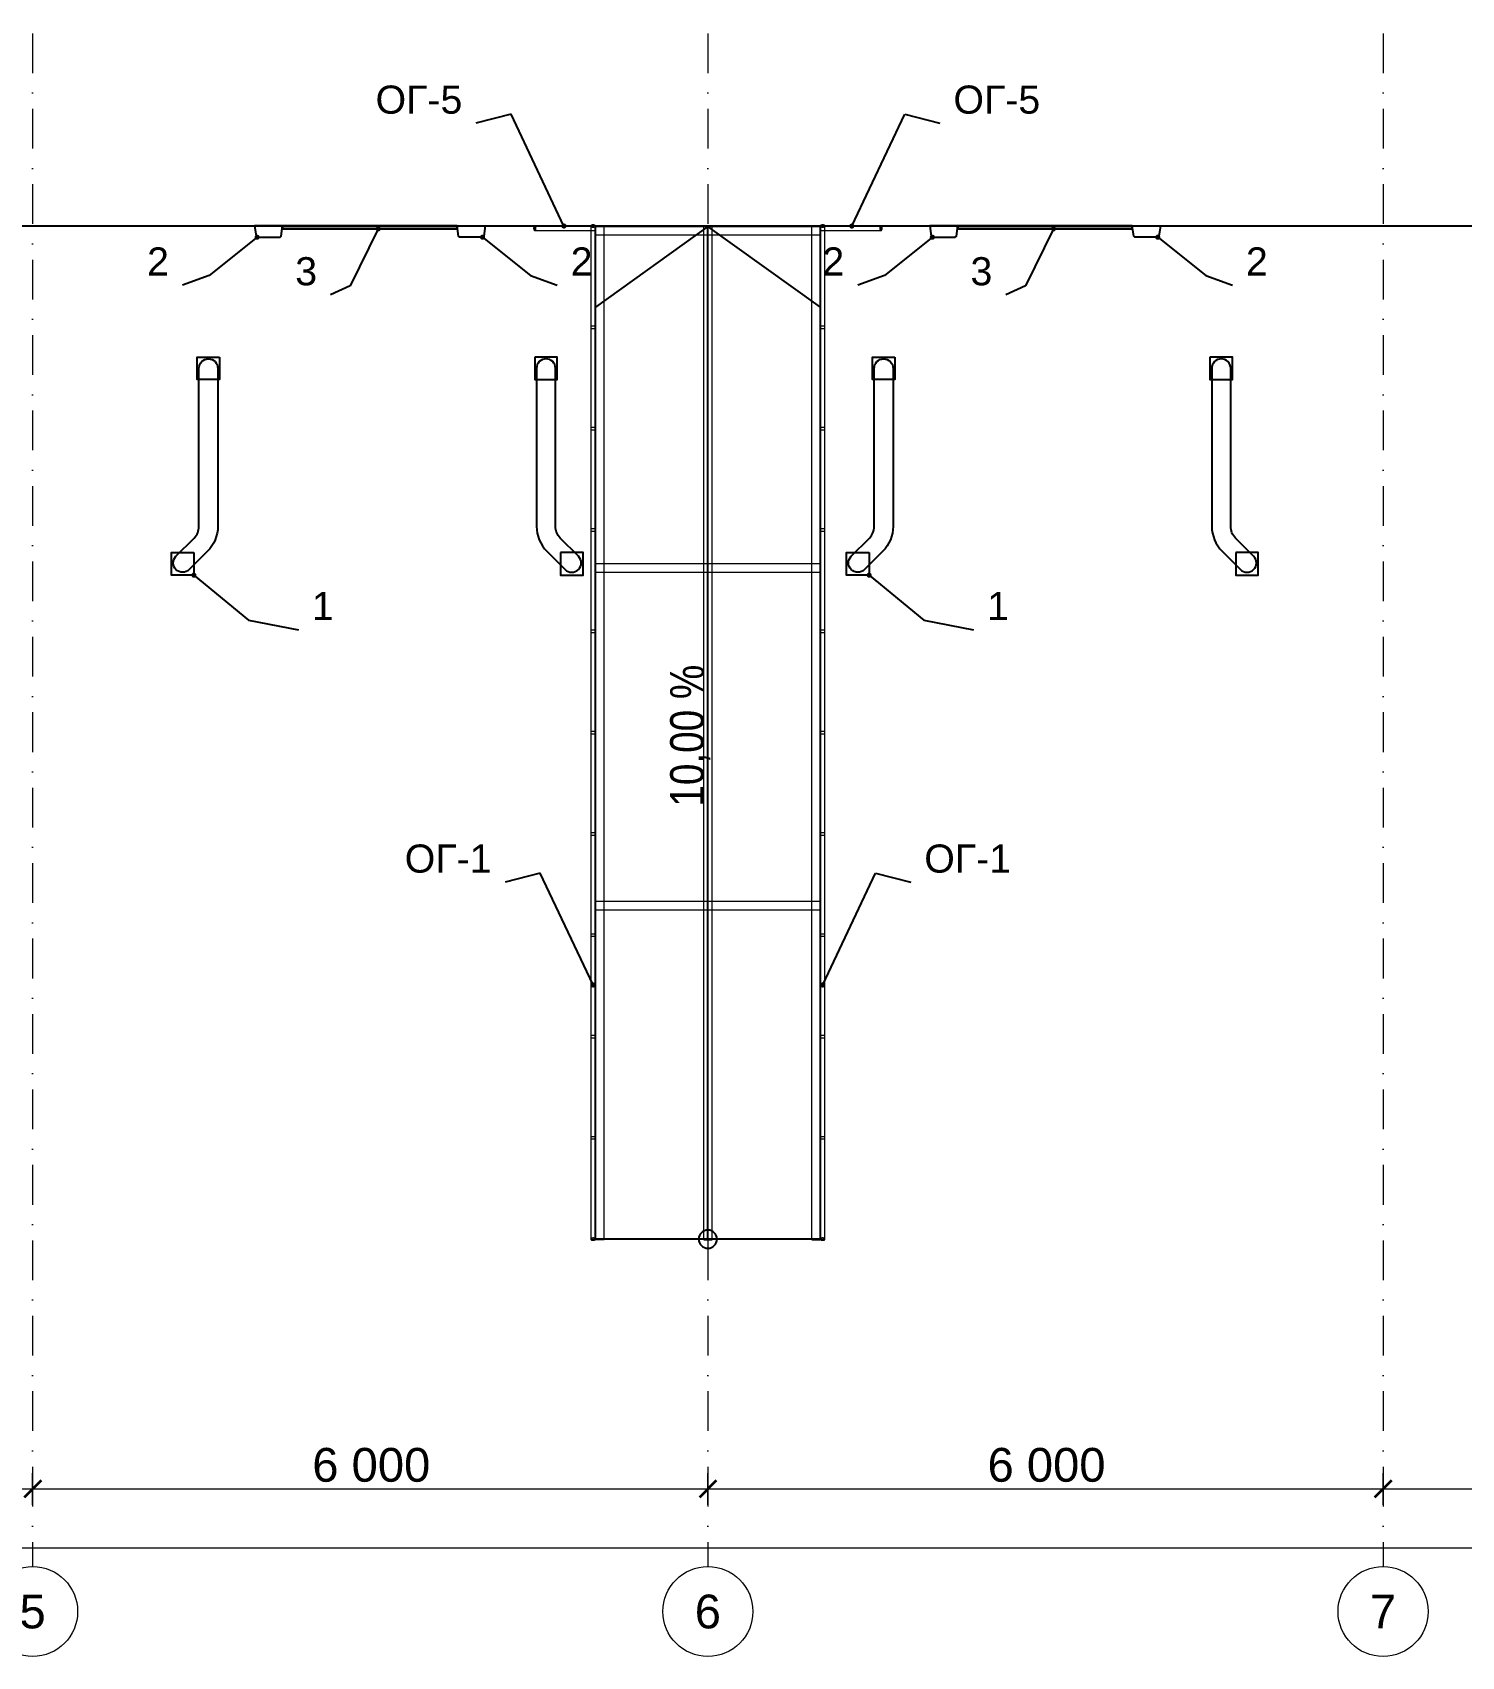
# Model space of a CAD drawing. Header units: millimetres. Extents: x -10605 to 104127, y -15987 to 52426.
# Drawn here: x 21999 to 34697, y -15987 to -1556 of the extents above; entities that cross this region are included whole.
import ezdxf
from ezdxf.enums import TextEntityAlignment as Align

# ---------------------------------------------------------------- set-up
doc = ezdxf.new("R2010")
doc.units = ezdxf.units.MM
doc.header["$MEASUREMENT"] = 0
doc.linetypes.add('Dot & Dashed', pattern=[670.277762, 352.777767, -176.388884, 0, -141.111112])
for name, color, linetype in [('Лестницы', 7, 'Continuous'), ('Оси', 7, 'Continuous'), ('Стены', 7, 'Continuous')]:
    doc.layers.add(name, color=color, linetype=linetype)
for name, color, linetype, lineweight in [('Лестницы_Ном._пера__100', 7, 'Continuous', 9), ('Лестницы_Ном._пера__98', 7, 'Continuous', 25), ('Металлический каркас здания_Ном._пера__100', 7, 'Continuous', 9), ('Металлический каркас здания_Ном._пера__98', 7, 'Continuous', 25), ('Оси_Ном._пера__200', 7, 'Continuous', 0), ('Оси_Ном._пера__97', 7, 'Continuous', 35), ('Оси_Ном._пера__98', 7, 'Continuous', 25), ('Оси_Ном._пера__99', 7, 'Continuous', 15), ('Отделочный_маркеры отделки_Ном._пера__200', 7, 'Continuous', 0), ('Стены _Ном._пера__91', 255, 'Continuous', 0), ('Стены _Ном._пера__98', 7, 'Continuous', 25)]:
    doc.layers.add(name, color=color, linetype=linetype, lineweight=lineweight)
doc.layers.add('Стены _Ном._пера__2', color=7, linetype='Continuous', lineweight=0, true_color=0xc2747474)
doc.styles.add('РЎР“Р•РќР•Р\xa0РР\xa0_РЎРўРР›Р¬_1', font='arial.ttf')
doc.styles.add('РЎР“Р•РќР•Р\xa0РР\xa0_РЎРўРР›Р¬_2', font='ARIALN.TTF')
doc.dimstyles.new('СГЕНЕРИР_СТИЛЬ__1', dxfattribs={"dimtxt": 0.18, "dimasz": 91.2, "dimexe": 0.18, "dimexo": 0.0625, "dimgap": 0.09, "dimtad": 0, "dimtih": 1, "dimtoh": 1, "dimdec": 4, "dimzin": 0, "dimdsep": 46, "dimcen": 0.09, "dimadec": 0, "dimazin": 0, "dimtfac": 1, "dimtdec": 4, "dimtmove": 0, "dimatfit": 3, "dimldrblk": 'ARROWHEAD_11', "dimfxl": 1, "dimtolj": 1, "dimtzin": 0, "dimarcsym": 0})
doc.dimstyles.new('СГЕНЕРИР_СТИЛЬ__2', dxfattribs={"dimtxt": 300, "dimasz": 142.5, "dimexe": 0.18, "dimexo": 0.0625, "dimgap": 0.09, "dimtad": 1, "dimtih": 1, "dimtoh": 1, "dimdec": 4, "dimzin": 0, "dimdsep": 46, "dimtxsty": 'РЎР“Р•РќР•Р\xa0РР\xa0_РЎРўРР›Р¬_1', "dimblk": 'ARROWHEAD_6', "dimblk1": 'ARROWHEAD_6', "dimblk2": 'ARROWHEAD_6', "dimcen": 0.09, "dimse1": 1, "dimse2": 1, "dimadec": 0, "dimazin": 0, "dimtfac": 1, "dimtdec": 4, "dimtmove": 0, "dimatfit": 3, "dimfxl": 1, "dimtolj": 1, "dimtzin": 0, "dimarcsym": 0})

# ---------------------------------------------------------------- blocks, each defined once
blk = doc.blocks.new('Перекрытие_8', base_point=(23971, -3275))
at = {"layer": 'Стены _Ном._пера__98', "color": 7, "linetype": 'Continuous', "lineweight": 25, "flags": 128}
blk.add_lwpolyline([(23971, -3275), (23985, -3366), (23995, -3375), (24198, -3375), (24208, -3366), (24221, -3275)], close=True, dxfattribs=at)
blk = doc.blocks.new('Перекрытие_9', base_point=(26021, -3275))
at = {"layer": 'Стены _Ном._пера__98', "color": 7, "linetype": 'Continuous', "lineweight": 25, "flags": 128}
blk.add_lwpolyline([(26021, -3275), (26008, -3366), (25998, -3375), (25795, -3375), (25785, -3366), (25771, -3275)], close=True, dxfattribs=at)
blk = doc.blocks.new('Перекрытие_10', base_point=(29971, -3275))
at = {"layer": 'Стены _Ном._пера__98', "color": 7, "linetype": 'Continuous', "lineweight": 25, "flags": 128}
blk.add_lwpolyline([(29971, -3275), (29985, -3366), (29995, -3375), (30198, -3375), (30208, -3366), (30221, -3275)], close=True, dxfattribs=at)
blk = doc.blocks.new('Перекрытие_11', base_point=(32021, -3275))
at = {"layer": 'Стены _Ном._пера__98', "color": 7, "linetype": 'Continuous', "lineweight": 25, "flags": 128}
blk.add_lwpolyline([(32021, -3275), (32008, -3366), (31998, -3375), (31795, -3375), (31785, -3366), (31771, -3275)], close=True, dxfattribs=at)
blk = doc.blocks.new('Морф_34')
at = {"layer": 'Стены _Ном._пера__91', "color": 255, "linetype": 'Continuous', "lineweight": 0, "flags": 128}
for points in [[(24221, -3301), (24221, -3299)], [(24421, -3299), (24221, -3299)], [(24421, -3301), (24221, -3301)], [(24421, -3301), (24421, -3299)]]:
    blk.add_lwpolyline(points, dxfattribs=at)
blk = doc.blocks.new('Морф_35')
at = {"layer": 'Стены _Ном._пера__91', "color": 255, "linetype": 'Continuous', "lineweight": 0, "flags": 128}
for points in [[(24221, -3301), (24221, -3299)], [(24221, -3299), (24421, -3299)], [(24421, -3301), (24221, -3301)], [(24421, -3299), (24421, -3301)], [(24621, -3299), (24421, -3299)], [(24421, -3301), (24621, -3301)], [(24621, -3301), (24621, -3299)]]:
    blk.add_lwpolyline(points, dxfattribs=at)
blk = doc.blocks.new('Морф_36')
at = {"layer": 'Стены _Ном._пера__91', "color": 255, "linetype": 'Continuous', "lineweight": 0, "flags": 128}
for points in [[(24321, -3301), (24321, -3299)], [(24321, -3299), (24621, -3299)], [(24621, -3301), (24321, -3301)], [(24621, -3299), (24621, -3301)], [(24821, -3299), (24621, -3299)], [(24621, -3301), (24821, -3301)], [(24821, -3301), (24821, -3299)]]:
    blk.add_lwpolyline(points, dxfattribs=at)
blk = doc.blocks.new('Морф_37')
at = {"layer": 'Стены _Ном._пера__91', "color": 255, "linetype": 'Continuous', "lineweight": 0, "flags": 128}
for points in [[(24321, -3301), (24321, -3299)], [(24321, -3299), (24621, -3299)], [(24621, -3301), (24321, -3301)], [(24621, -3299), (24621, -3301)], [(24821, -3299), (24621, -3299)], [(24621, -3301), (24821, -3301)], [(24821, -3301), (24821, -3299)]]:
    blk.add_lwpolyline(points, dxfattribs=at)
blk = doc.blocks.new('Морф_38')
at = {"layer": 'Стены _Ном._пера__91', "color": 255, "linetype": 'Continuous', "lineweight": 0, "flags": 128}
for points in [[(24521, -3301), (24521, -3299)], [(24521, -3299), (24821, -3299)], [(24821, -3301), (24521, -3301)], [(24821, -3299), (24821, -3301)], [(25021, -3299), (24821, -3299)], [(24821, -3301), (25021, -3301)], [(25021, -3301), (25021, -3299)]]:
    blk.add_lwpolyline(points, dxfattribs=at)
blk = doc.blocks.new('Морф_39')
at = {"layer": 'Стены _Ном._пера__91', "color": 255, "linetype": 'Continuous', "lineweight": 0, "flags": 128}
for points in [[(24721, -3301), (24721, -3299)], [(24721, -3299), (25021, -3299)], [(25021, -3301), (24721, -3301)], [(25021, -3299), (25021, -3301)], [(25221, -3299), (25021, -3299)], [(25021, -3301), (25221, -3301)], [(25221, -3301), (25221, -3299)]]:
    blk.add_lwpolyline(points, dxfattribs=at)
blk = doc.blocks.new('Морф_40')
at = {"layer": 'Стены _Ном._пера__91', "color": 255, "linetype": 'Continuous', "lineweight": 0, "flags": 128}
for points in [[(24921, -3301), (24921, -3299)], [(24921, -3299), (25221, -3299)], [(25221, -3301), (24921, -3301)], [(25221, -3299), (25221, -3301)], [(25421, -3299), (25221, -3299)], [(25221, -3301), (25421, -3301)], [(25421, -3301), (25421, -3299)]]:
    blk.add_lwpolyline(points, dxfattribs=at)
blk = doc.blocks.new('Морф_41')
at = {"layer": 'Стены _Ном._пера__91', "color": 255, "linetype": 'Continuous', "lineweight": 0, "flags": 128}
for points in [[(25121, -3301), (25121, -3299)], [(25121, -3299), (25421, -3299)], [(25421, -3301), (25121, -3301)], [(25421, -3299), (25421, -3301)], [(25621, -3299), (25421, -3299)], [(25421, -3301), (25621, -3301)], [(25621, -3301), (25621, -3299)]]:
    blk.add_lwpolyline(points, dxfattribs=at)
blk = doc.blocks.new('Морф_42')
at = {"layer": 'Стены _Ном._пера__91', "color": 255, "linetype": 'Continuous', "lineweight": 0, "flags": 128}
for points in [[(25321, -3301), (25321, -3299)], [(25321, -3299), (25621, -3299)], [(25621, -3301), (25321, -3301)], [(25621, -3299), (25621, -3301)], [(25771, -3299), (25621, -3299)], [(25621, -3301), (25771, -3301)], [(25771, -3299), (25771, -3301)]]:
    blk.add_lwpolyline(points, dxfattribs=at)
blk = doc.blocks.new('Морф_43')
at = {"layer": 'Стены _Ном._пера__91', "color": 255, "linetype": 'Continuous', "lineweight": 0, "flags": 128}
for points in [[(25521, -3301), (25521, -3299)], [(25521, -3299), (25771, -3299)], [(25771, -3301), (25521, -3301)], [(25771, -3299), (25771, -3301)]]:
    blk.add_lwpolyline(points, dxfattribs=at)
blk = doc.blocks.new('Морф_44')
at = {"layer": 'Стены _Ном._пера__91', "color": 255, "linetype": 'Continuous', "lineweight": 0, "flags": 128}
for points in [[(25721, -3301), (25721, -3299)], [(25721, -3299), (25771, -3299)], [(25771, -3301), (25721, -3301)], [(25771, -3299), (25771, -3301)]]:
    blk.add_lwpolyline(points, dxfattribs=at)
blk = doc.blocks.new('Морф_45')
at = {"layer": 'Стены _Ном._пера__91', "color": 255, "linetype": 'Continuous', "lineweight": 0, "flags": 128}
for points in [[(30221, -3301), (30221, -3299)], [(30421, -3299), (30221, -3299)], [(30421, -3301), (30221, -3301)], [(30421, -3301), (30421, -3299)]]:
    blk.add_lwpolyline(points, dxfattribs=at)
blk = doc.blocks.new('Морф_46')
at = {"layer": 'Стены _Ном._пера__91', "color": 255, "linetype": 'Continuous', "lineweight": 0, "flags": 128}
for points in [[(30221, -3301), (30221, -3299)], [(30221, -3299), (30421, -3299)], [(30421, -3301), (30221, -3301)], [(30421, -3299), (30421, -3301)], [(30621, -3299), (30421, -3299)], [(30421, -3301), (30621, -3301)], [(30621, -3301), (30621, -3299)]]:
    blk.add_lwpolyline(points, dxfattribs=at)
blk = doc.blocks.new('Морф_47')
at = {"layer": 'Стены _Ном._пера__91', "color": 255, "linetype": 'Continuous', "lineweight": 0, "flags": 128}
for points in [[(30321, -3301), (30321, -3299)], [(30321, -3299), (30621, -3299)], [(30621, -3301), (30321, -3301)], [(30621, -3299), (30621, -3301)], [(30821, -3299), (30621, -3299)], [(30621, -3301), (30821, -3301)], [(30821, -3301), (30821, -3299)]]:
    blk.add_lwpolyline(points, dxfattribs=at)
blk = doc.blocks.new('Морф_48')
at = {"layer": 'Стены _Ном._пера__91', "color": 255, "linetype": 'Continuous', "lineweight": 0, "flags": 128}
for points in [[(30321, -3301), (30321, -3299)], [(30321, -3299), (30621, -3299)], [(30621, -3301), (30321, -3301)], [(30621, -3299), (30621, -3301)], [(30821, -3299), (30621, -3299)], [(30621, -3301), (30821, -3301)], [(30821, -3301), (30821, -3299)]]:
    blk.add_lwpolyline(points, dxfattribs=at)
blk = doc.blocks.new('Морф_49')
at = {"layer": 'Стены _Ном._пера__91', "color": 255, "linetype": 'Continuous', "lineweight": 0, "flags": 128}
for points in [[(30521, -3301), (30521, -3299)], [(30521, -3299), (30821, -3299)], [(30821, -3301), (30521, -3301)], [(30821, -3299), (30821, -3301)], [(31021, -3299), (30821, -3299)], [(30821, -3301), (31021, -3301)], [(31021, -3301), (31021, -3299)]]:
    blk.add_lwpolyline(points, dxfattribs=at)
blk = doc.blocks.new('Морф_50')
at = {"layer": 'Стены _Ном._пера__91', "color": 255, "linetype": 'Continuous', "lineweight": 0, "flags": 128}
for points in [[(30721, -3301), (30721, -3299)], [(30721, -3299), (31021, -3299)], [(31021, -3301), (30721, -3301)], [(31021, -3299), (31021, -3301)], [(31221, -3299), (31021, -3299)], [(31021, -3301), (31221, -3301)], [(31221, -3301), (31221, -3299)]]:
    blk.add_lwpolyline(points, dxfattribs=at)
blk = doc.blocks.new('Морф_51')
at = {"layer": 'Стены _Ном._пера__91', "color": 255, "linetype": 'Continuous', "lineweight": 0, "flags": 128}
for points in [[(30921, -3301), (30921, -3299)], [(30921, -3299), (31221, -3299)], [(31221, -3301), (30921, -3301)], [(31221, -3299), (31221, -3301)], [(31421, -3299), (31221, -3299)], [(31221, -3301), (31421, -3301)], [(31421, -3301), (31421, -3299)]]:
    blk.add_lwpolyline(points, dxfattribs=at)
blk = doc.blocks.new('Морф_52')
at = {"layer": 'Стены _Ном._пера__91', "color": 255, "linetype": 'Continuous', "lineweight": 0, "flags": 128}
for points in [[(31121, -3301), (31121, -3299)], [(31121, -3299), (31421, -3299)], [(31421, -3301), (31121, -3301)], [(31421, -3299), (31421, -3301)], [(31621, -3299), (31421, -3299)], [(31421, -3301), (31621, -3301)], [(31621, -3301), (31621, -3299)]]:
    blk.add_lwpolyline(points, dxfattribs=at)
blk = doc.blocks.new('Морф_53')
at = {"layer": 'Стены _Ном._пера__91', "color": 255, "linetype": 'Continuous', "lineweight": 0, "flags": 128}
for points in [[(31321, -3301), (31321, -3299)], [(31321, -3299), (31621, -3299)], [(31621, -3301), (31321, -3301)], [(31621, -3299), (31621, -3301)], [(31771, -3299), (31621, -3299)], [(31621, -3301), (31771, -3301)], [(31771, -3299), (31771, -3301)]]:
    blk.add_lwpolyline(points, dxfattribs=at)
blk = doc.blocks.new('Морф_54')
at = {"layer": 'Стены _Ном._пера__91', "color": 255, "linetype": 'Continuous', "lineweight": 0, "flags": 128}
for points in [[(31521, -3301), (31521, -3299)], [(31521, -3299), (31771, -3299)], [(31771, -3301), (31521, -3301)], [(31771, -3299), (31771, -3301)]]:
    blk.add_lwpolyline(points, dxfattribs=at)
blk = doc.blocks.new('Морф_55')
at = {"layer": 'Стены _Ном._пера__91', "color": 255, "linetype": 'Continuous', "lineweight": 0, "flags": 128}
for points in [[(31721, -3301), (31721, -3299)], [(31721, -3299), (31771, -3299)], [(31771, -3301), (31721, -3301)], [(31771, -3299), (31771, -3301)]]:
    blk.add_lwpolyline(points, dxfattribs=at)
blk = doc.blocks.new('Ограждение_1')
at = {"layer": 'Лестницы_Ном._пера__100', "color": 7, "linetype": 'Continuous', "lineweight": 9, "flags": 128}
for points in [[(26462, -3316), (26464, -3315), (26465, -3315), (26467, -3313), (26468, -3311), (26470, -3309), (26471, -3306), (26471, -3303), (26472, -3299), (26472, -3296), (26472, -3292), (26471, -3289), (26471, -3286), (26470, -3283), (26468, -3280), (26467, -3278), (26465, -3277), (26464, -3276), (26462, -3276), (26460, -3276), (26458, -3277), (26457, -3278), (26455, -3280), (26454, -3283), (26453, -3286), (26453, -3289), (26452, -3292), (26452, -3296), (26452, -3299), (26453, -3303), (26453, -3306), (26454, -3309), (26456, -3311), (26457, -3313), (26459, -3315), (26460, -3315)], [(26462, -3276), (26462, -3316), (27000, -3315), (27000, -3275)], [(26462, -3276), (26462, -3316), (27000, -3315), (27000, -3275)], [(26462, -3276), (26462, -3316), (27000, -3315), (27000, -3275)], [(26462, -3276), (26462, -3316), (27000, -3315), (27000, -3275)], [(26462, -3276), (26462, -3316), (27000, -3315), (27000, -3275)]]:
    blk.add_lwpolyline(points, close=True, dxfattribs=at)
blk = doc.blocks.new('Ограждение_2')
at = {"layer": 'Лестницы_Ном._пера__100', "color": 7, "linetype": 'Continuous', "lineweight": 9, "flags": 128}
for points in [[(29539, -3316), (29539, -3276), (29000, -3275), (29000, -3315)], [(29539, -3316), (29539, -3276), (29000, -3275), (29000, -3315)], [(29539, -3316), (29539, -3276), (29000, -3275), (29000, -3315)], [(29539, -3316), (29539, -3276), (29000, -3275), (29000, -3315)], [(29539, -3316), (29539, -3276), (29000, -3275), (29000, -3315)], [(29539, -3276), (29537, -3276), (29535, -3277), (29534, -3278), (29532, -3280), (29531, -3283), (29530, -3286), (29529, -3289), (29529, -3292), (29529, -3296), (29529, -3299), (29529, -3303), (29530, -3306), (29531, -3309), (29532, -3311), (29534, -3313), (29535, -3315), (29537, -3315), (29539, -3316), (29540, -3315), (29542, -3315), (29544, -3313), (29545, -3311), (29546, -3309), (29547, -3306), (29548, -3303), (29548, -3299), (29549, -3296), (29548, -3292), (29548, -3289), (29547, -3286), (29546, -3283), (29545, -3280), (29544, -3278), (29542, -3277), (29540, -3276)]]:
    blk.add_lwpolyline(points, close=True, dxfattribs=at)
blk = doc.blocks.new('Wheel_Guide_WBM')
at = {"layer": 'Металлический каркас здания_Ном._пера__98', "color": 7, "linetype": 'Continuous', "lineweight": 25, "flags": 128}
for points in [[(-100, 100), (-100, -100), (100, -100), (100, 100)], [(129, -1638), (129, -1838), (329, -1838), (329, -1638)]]:
    blk.add_lwpolyline(points, close=True, dxfattribs=at)
blk.add_lwpolyline([(-84, 0), (-84, -1405, 0.198912), (8, -1626), (170, -1788, 1), (288, -1670), (126, -1508, -0.198912), (84, -1405), (84, 0, 1)], format="xyb", close=True, dxfattribs=at)
blk = doc.blocks.new('Балка - Швеллер ПП 27_4')
at = {"layer": 'Металлический каркас здания_Ном._пера__100', "color": 7, "linetype": 'Continuous', "lineweight": 9}
for p, q in [((0, 37.5), (0, -37.5)), ((1000, 37.5), (0, 37.5)), ((2000, 37.5), (1000, 37.5)), ((2000, 0), (2000, 37.5)), ((2000, -37.5), (2000, 0)), ((0, -37.5), (1000, -37.5)), ((1000, -37.5), (2000, -37.5))]:
    blk.add_line(p, q, dxfattribs=at)
blk = doc.blocks.new('Балка - Швеллер ПП 27')
at = {"layer": 'Металлический каркас здания_Ном._пера__100', "color": 7, "linetype": 'Continuous', "lineweight": 9}
for p, q in [((-18, 37), (8991, 37)), ((-18, 37), (-18, -38)), ((8991, 0), (8991, 37)), ((8991, -38), (8991, 0)), ((-18, -38), (8991, -38))]:
    blk.add_line(p, q, dxfattribs=at)
blk = doc.blocks.new('ARROWHEAD_11')
at = {"color": 0, "linetype": 'Continuous', "lineweight": 0}
blk.add_line((0, 0), (-1, 0), dxfattribs=at)
at = {"color": 0, "linetype": 'Continuous', "lineweight": 0, "const_width": 0.25, "flags": 128}
blk.add_lwpolyline([(-0.125, 0, 1), (0.125, 0, 1)], format="xyb", close=True, dxfattribs=at)
blk = doc.blocks.new('Перекрытие_75', base_point=(3875, -3275))
at = {"layer": 'Стены _Ном._пера__98', "color": 7, "linetype": 'Continuous', "lineweight": 25, "flags": 128}
blk.add_lwpolyline([(3875, -3275), (94125, -3275), (94125, -300), (3875, -300)], close=True, dxfattribs=at)
blk = doc.blocks.new('Перекрытие_79', base_point=(24221, -3299))
at = {"layer": 'Стены _Ном._пера__2', "linetype": 'Continuous', "lineweight": 0, "true_color": 0x979797}
blk.add_hatch(color=252, dxfattribs=at).paths.add_polyline_path([(24221, -3299), (25771, -3299), (25771, -3275), (24221, -3275)])
at = {"layer": 'Стены _Ном._пера__98', "color": 7, "linetype": 'Continuous', "lineweight": 25, "flags": 128}
blk.add_lwpolyline([(24221, -3299), (25771, -3299), (25771, -3275), (24221, -3275)], close=True, dxfattribs=at)
blk = doc.blocks.new('Перекрытие_80', base_point=(30221, -3299))
at = {"layer": 'Стены _Ном._пера__2', "linetype": 'Continuous', "lineweight": 0, "true_color": 0x979797}
blk.add_hatch(color=252, dxfattribs=at).paths.add_polyline_path([(30221, -3299), (31771, -3299), (31771, -3275), (30221, -3275)])
at = {"layer": 'Стены _Ном._пера__98', "color": 7, "linetype": 'Continuous', "lineweight": 25, "flags": 128}
blk.add_lwpolyline([(30221, -3299), (31771, -3299), (31771, -3275), (30221, -3275)], close=True, dxfattribs=at)
blk = doc.blocks.new('Ограждение_22')
at = {"layer": 'Лестницы_Ном._пера__100', "color": 7, "linetype": 'Continuous', "lineweight": 9, "flags": 128}
for points in [[(26960, -3275), (26961, -3277), (26961, -3279), (26963, -3280), (26965, -3282), (26967, -3283), (26970, -3284), (26973, -3285), (26977, -3285), (26980, -3285), (26984, -3285), (26987, -3285), (26990, -3284), (26993, -3283), (26996, -3282), (26998, -3280), (26999, -3279), (27000, -3277), (27000, -3275), (27000, -3274), (26999, -3272), (26998, -3270), (26996, -3269), (26993, -3268), (26990, -3267), (26987, -3266), (26984, -3266), (26980, -3265), (26977, -3266), (26973, -3266), (26970, -3267), (26967, -3268), (26965, -3269), (26963, -3270), (26961, -3272), (26961, -3274)], [(27000, -3275), (26960, -3275), (26960, -12278), (27000, -12278)], [(27000, -3275), (26960, -3275), (26960, -12278), (27000, -12278)], [(27000, -3275), (26960, -3275), (26960, -12278), (27000, -12278)], [(27000, -3275), (26960, -3275), (26960, -12278), (27000, -12278)], [(27000, -3275), (26960, -3275), (26960, -12278), (27000, -12278)], [(27000, -4166), (26960, -4166), (26960, -4186), (27000, -4186)], [(27000, -5066), (26960, -5066), (26960, -5086), (27000, -5086)], [(27000, -5966), (26960, -5966), (26960, -5986), (27000, -5986)], [(27000, -6867), (26960, -6867), (26960, -6887), (27000, -6887)], [(27000, -7767), (26960, -7767), (26960, -7787), (27000, -7787)], [(27000, -8667), (26960, -8667), (26960, -8687), (27000, -8687)], [(27000, -9567), (26960, -9567), (26960, -9587), (27000, -9587)], [(27000, -10468), (26960, -10468), (26960, -10488), (27000, -10488)], [(27000, -11368), (26960, -11368), (26960, -11388), (27000, -11388)], [(26960, -12278), (26961, -12280), (26961, -12282), (26963, -12283), (26965, -12285), (26967, -12286), (26970, -12287), (26973, -12288), (26977, -12288), (26980, -12288), (26984, -12288), (26987, -12288), (26990, -12287), (26993, -12286), (26996, -12285), (26998, -12283), (26999, -12282), (27000, -12280), (27000, -12278), (27000, -12277), (26999, -12275), (26998, -12273), (26996, -12272), (26993, -12271), (26990, -12270), (26987, -12269), (26984, -12268), (26980, -12268), (26977, -12268), (26973, -12269), (26970, -12270), (26967, -12271), (26965, -12272), (26963, -12273), (26961, -12275), (26961, -12277)]]:
    blk.add_lwpolyline(points, close=True, dxfattribs=at)
blk = doc.blocks.new('Ограждение_23')
at = {"layer": 'Лестницы_Ном._пера__100', "color": 7, "linetype": 'Continuous', "lineweight": 9, "flags": 128}
for points in [[(29000, -3275), (29001, -3277), (29001, -3279), (29003, -3280), (29005, -3282), (29007, -3283), (29010, -3284), (29013, -3285), (29017, -3285), (29020, -3285), (29024, -3285), (29027, -3285), (29030, -3284), (29033, -3283), (29036, -3282), (29038, -3280), (29039, -3279), (29040, -3277), (29040, -3275), (29040, -3274), (29039, -3272), (29038, -3270), (29036, -3269), (29033, -3268), (29030, -3267), (29027, -3266), (29024, -3266), (29020, -3265), (29017, -3266), (29013, -3266), (29010, -3267), (29007, -3268), (29005, -3269), (29003, -3270), (29001, -3272), (29001, -3274)], [(29040, -3275), (29000, -3275), (29000, -12278), (29040, -12278)], [(29040, -3275), (29000, -3275), (29000, -12278), (29040, -12278)], [(29040, -3275), (29000, -3275), (29000, -12278), (29040, -12278)], [(29040, -3275), (29000, -3275), (29000, -12278), (29040, -12278)], [(29040, -3275), (29000, -3275), (29000, -12278), (29040, -12278)], [(29040, -4166), (29000, -4166), (29000, -4186), (29040, -4186)], [(29040, -5066), (29000, -5066), (29000, -5086), (29040, -5086)], [(29040, -5966), (29000, -5966), (29000, -5986), (29040, -5986)], [(29040, -6867), (29000, -6867), (29000, -6887), (29040, -6887)], [(29040, -7767), (29000, -7767), (29000, -7787), (29040, -7787)], [(29040, -8667), (29000, -8667), (29000, -8687), (29040, -8687)], [(29040, -9567), (29000, -9567), (29000, -9587), (29040, -9587)], [(29040, -10468), (29000, -10468), (29000, -10488), (29040, -10488)], [(29040, -11368), (29000, -11368), (29000, -11388), (29040, -11388)], [(29000, -12278), (29001, -12280), (29001, -12282), (29003, -12283), (29005, -12285), (29007, -12286), (29010, -12287), (29013, -12288), (29017, -12288), (29020, -12288), (29024, -12288), (29027, -12288), (29030, -12287), (29033, -12286), (29036, -12285), (29038, -12283), (29039, -12282), (29040, -12280), (29040, -12278), (29040, -12277), (29039, -12275), (29038, -12273), (29036, -12272), (29033, -12271), (29030, -12270), (29027, -12269), (29024, -12268), (29020, -12268), (29017, -12268), (29013, -12269), (29010, -12270), (29007, -12271), (29005, -12272), (29003, -12273), (29001, -12275), (29001, -12277)]]:
    blk.add_lwpolyline(points, close=True, dxfattribs=at)
blk = doc.blocks.new('Пандус Прямой 27_2')
at = {"layer": 'Лестницы_Ном._пера__98', "color": 7, "linetype": 'Continuous', "lineweight": 25}
for p, q in [((0, -1000), (0, 1000)), ((0, 1000), (9000, 1000)), ((9000, 0), (8282, 1000)), ((9000, -1000), (9000, 1000)), ((0, 0), (9000, 0)), ((8282, -1000), (9000, 0)), ((0, -1000), (9000, -1000))]:
    blk.add_line(p, q, dxfattribs=at)
at = {"layer": 'Лестницы_Ном._пера__98', "color": 7, "linetype": 'Continuous', "lineweight": 25, "flags": 128}
blk.add_lwpolyline([(81, 0, 1), (-81, 0, 1)], format="xyb", close=True, dxfattribs=at)
at = {"layer": 'Лестницы_Ном._пера__98', "color": 7, "linetype": 'Continuous', "lineweight": 25, "style": 'РЎР“Р•РќР•Р\xa0РР\xa0_РЎРўРР›Р¬_2'}
blk.add_attdef('ac_bottomlevel', text='', height=300, dxfattribs=at).set_placement((4500, 159), align=Align.MIDDLE_CENTER)
blk = doc.blocks.new('Стандартный Маркер Сетки_4')
at = {"layer": 'Оси_Ном._пера__200', "color": 7, "linetype": 'Dot & Dashed', "lineweight": 0}
for p in [(0, 0), (55187, 0)]:
    blk.add_line(p, (55187, 0), dxfattribs=at)
blk.add_point((55187, 0), dxfattribs=at)
blk.add_point((55187, 0), dxfattribs=at)
at = {"layer": 'Оси_Ном._пера__99', "color": 7, "linetype": 'Continuous', "lineweight": 15}
blk.add_circle((55587, 0), 400, dxfattribs=at)
at = {"layer": 'Оси_Ном._пера__200', "color": 7, "lineweight": 0, "style": 'РЎР“Р•РќР•Р\xa0РР\xa0_РЎРўРР›Р¬_1'}
blk.add_attdef('AC_MarkerText_1', text='', height=300, rotation=90, dxfattribs=at).set_placement((55368, -69), align=Align.TOP_CENTER)
blk = doc.blocks.new('*D2483')
at = {"layer": 'Оси_Ном._пера__200', "color": 7, "linetype": 'Continuous', "lineweight": 0}
for p, q in [((0, -15163), (0, -14881)), ((98000, -15163), (98000, -14881)), ((-112, -15022), (0, -15022)), ((0, -15022), (98000, -15022)), ((98000, -15022), (98113, -15022))]:
    blk.add_line(p, q, dxfattribs=at)
at = {"layer": 'Оси_Ном._пера__98', "color": 7, "linetype": 'Continuous', "lineweight": 25}
for p, q in [((75, -14947), (-75, -15097)), ((97925, -15097), (98075, -14947))]:
    blk.add_line(p, q, dxfattribs=at)
at = {"layer": 'Оси_Ном._пера__200', "color": 7, "lineweight": 0, "insert": (48371, -14962), "char_height": 300, "attachment_point": 7, "style": 'РЎР“Р•РќР•Р\xa0РР\xa0_РЎРўРР›Р¬_1'}
blk.add_mtext('\\A1;{\\pql;\\fArial|b0|i0|c204|p0;\\W1.000000;98\xa0000}', dxfattribs=at)
blk = doc.blocks.new('ARROWHEAD_6')
at = {"color": 0, "linetype": 'Continuous', "lineweight": 0}
for p, q in [((0, 0), (-1, 0)), ((-0.5, -0.5), (0.5, 0.5))]:
    blk.add_line(p, q, dxfattribs=at)
blk = doc.blocks.new('*D2495')
at = {"layer": 'Оси_Ном._пера__200', "color": 7, "linetype": 'Continuous', "lineweight": 0}
for p, q in [((16000, -14639), (16000, -14358)), ((22000, -14639), (22000, -14358)), ((16000, -14498), (22000, -14498))]:
    blk.add_line(p, q, dxfattribs=at)
at = {"layer": 'Оси_Ном._пера__97', "color": 7, "linetype": 'Continuous', "lineweight": 35}
for p, q in [((16075, -14423), (15925, -14573)), ((22075, -14423), (21925, -14573))]:
    blk.add_line(p, q, dxfattribs=at)
at = {"layer": 'Оси_Ном._пера__200', "color": 7, "lineweight": 0, "insert": (18485, -14438), "char_height": 300, "attachment_point": 7, "style": 'РЎР“Р•РќР•Р\xa0РР\xa0_РЎРўРР›Р¬_1'}
blk.add_mtext('\\A1;{\\pql;\\fArial|b0|i0|c204|p0;\\W1.000000;6\xa0000}', dxfattribs=at)
blk = doc.blocks.new('*D2496')
at = {"layer": 'Оси_Ном._пера__200', "color": 7, "linetype": 'Continuous', "lineweight": 0}
for p, q in [((22000, -14639), (22000, -14358)), ((28000, -14639), (28000, -14358)), ((22000, -14498), (28000, -14498))]:
    blk.add_line(p, q, dxfattribs=at)
at = {"layer": 'Оси_Ном._пера__97', "color": 7, "linetype": 'Continuous', "lineweight": 35}
for p, q in [((22075, -14423), (21925, -14573)), ((28075, -14423), (27925, -14573))]:
    blk.add_line(p, q, dxfattribs=at)
at = {"layer": 'Оси_Ном._пера__200', "color": 7, "lineweight": 0, "insert": (24485, -14438), "char_height": 300, "attachment_point": 7, "style": 'РЎР“Р•РќР•Р\xa0РР\xa0_РЎРўРР›Р¬_1'}
blk.add_mtext('\\A1;{\\pql;\\fArial|b0|i0|c204|p0;\\W1.000000;6\xa0000}', dxfattribs=at)
blk = doc.blocks.new('*D2497')
at = {"layer": 'Оси_Ном._пера__200', "color": 7, "linetype": 'Continuous', "lineweight": 0}
for p, q in [((28000, -14639), (28000, -14358)), ((34000, -14639), (34000, -14358)), ((28000, -14498), (34000, -14498))]:
    blk.add_line(p, q, dxfattribs=at)
at = {"layer": 'Оси_Ном._пера__97', "color": 7, "linetype": 'Continuous', "lineweight": 35}
for p, q in [((28075, -14423), (27925, -14573)), ((34075, -14423), (33925, -14573))]:
    blk.add_line(p, q, dxfattribs=at)
at = {"layer": 'Оси_Ном._пера__200', "color": 7, "lineweight": 0, "insert": (30485, -14438), "char_height": 300, "attachment_point": 7, "style": 'РЎР“Р•РќР•Р\xa0РР\xa0_РЎРўРР›Р¬_1'}
blk.add_mtext('\\A1;{\\pql;\\fArial|b0|i0|c204|p0;\\W1.000000;6\xa0000}', dxfattribs=at)
blk = doc.blocks.new('*D2498')
at = {"layer": 'Оси_Ном._пера__200', "color": 7, "linetype": 'Continuous', "lineweight": 0}
for p, q in [((34000, -14639), (34000, -14358)), ((40000, -14639), (40000, -14358)), ((34000, -14498), (40000, -14498))]:
    blk.add_line(p, q, dxfattribs=at)
at = {"layer": 'Оси_Ном._пера__97', "color": 7, "linetype": 'Continuous', "lineweight": 35}
for p, q in [((34075, -14423), (33925, -14573)), ((40075, -14423), (39925, -14573))]:
    blk.add_line(p, q, dxfattribs=at)
at = {"layer": 'Оси_Ном._пера__200', "color": 7, "lineweight": 0, "insert": (36485, -14438), "char_height": 300, "attachment_point": 7, "style": 'РЎР“Р•РќР•Р\xa0РР\xa0_РЎРўРР›Р¬_1'}
blk.add_mtext('\\A1;{\\pql;\\fArial|b0|i0|c204|p0;\\W1.000000;6\xa0000}', dxfattribs=at)

msp = doc.modelspace()

# ---------------------------------------------------------------- block references
at = {"layer": 'Лестницы', "color": 7, "linetype": 'Continuous', "lineweight": 50}
for name in ['Ограждение_1', 'Ограждение_22', 'Ограждение_2', 'Ограждение_23']:
    msp.add_blockref(name, (0, 0), dxfattribs=at)
at = {"layer": 'Лестницы_Ном._пера__98', "color": 7, "linetype": 'Continuous', "lineweight": 25}
ref = msp.add_blockref('Пандус Прямой 27_2', (28000.24442, -12278.32592), dxfattribs=dict(at, zscale=1000, rotation=89.99999999999999))
ref.add_attrib('ac_bottomlevel', '10,00 %', dxfattribs={"color": 7, "linetype": 'Continuous', "lineweight": 25, "height": 300, "rotation": 90, "style": 'РЎР“Р•РќР•Р\xa0РР\xa0_РЎРўРР›Р¬_2'}).set_placement((27814.9503, -7804.14144), align=Align.MIDDLE_CENTER)
at = {"layer": 'Металлический каркас здания_Ном._пера__100', "color": 7, "linetype": 'Continuous', "lineweight": 9, "zscale": 1000}
for name, p, rotation in [('Балка - Швеллер ПП 27_4', (29000.24442, -3315), 180), ('Балка - Швеллер ПП 27', (28000.24442, -12266.9867), 89.99999999999999), ('Балка - Швеллер ПП 27', (28960.24442, -12266.9867), 89.99999999999999), ('Балка - Швеллер ПП 27_4', (29000.24442, -6315), 180), ('Балка - Швеллер ПП 27_4', (29000.24442, -9315), 180)]:
    msp.add_blockref(name, p, dxfattribs=dict(at, rotation=rotation))
at = {"layer": 'Металлический каркас здания_Ном._пера__100', "color": 7, "linetype": 'Continuous', "lineweight": 9, "xscale": -1, "zscale": 1000, "rotation": 270}
msp.add_blockref('Балка - Швеллер ПП 27', (27040.24442, -12266.9867), dxfattribs=at)
at = {"layer": 'Металлический каркас здания_Ном._пера__98', "color": 7, "linetype": 'Continuous', "lineweight": 25, "xscale": -1, "zscale": 1000}
for p in [(23561.91639, -4539.93779), (29561.91639, -4539.93779)]:
    msp.add_blockref('Wheel_Guide_WBM', p, dxfattribs=at)
at = {"layer": 'Металлический каркас здания_Ном._пера__98', "color": 7, "linetype": 'Continuous', "lineweight": 25, "zscale": 1000}
for p in [(26561.91639, -4539.93779), (32561.91639, -4539.93779)]:
    msp.add_blockref('Wheel_Guide_WBM', p, dxfattribs=at)
at = {"layer": 'Оси', "color": 8, "linetype": 'Continuous', "lineweight": 0, "true_color": 0x747474}
ref = msp.add_blockref('Стандартный Маркер Сетки_4', (22000, 40000.00005), dxfattribs=dict(at, zscale=1000, rotation=270))
ref.add_attrib('AC_MarkerText_1', '5', dxfattribs={"layer": 'Оси_Ном._пера__200', "color": 7, "lineweight": 0, "height": 300, "rotation": 360, "style": 'РЎР“Р•РќР•Р\xa0РР\xa0_РЎРўРР›Р¬_1'}).set_placement((22000, -15437.02337), align=Align.TOP_CENTER)
ref = msp.add_blockref('Стандартный Маркер Сетки_4', (28000, 40000.00005), dxfattribs=dict(at, zscale=1000, rotation=270))
ref.add_attrib('AC_MarkerText_1', '6', dxfattribs={"layer": 'Оси_Ном._пера__200', "color": 7, "lineweight": 0, "height": 300, "rotation": 360, "style": 'РЎР“Р•РќР•Р\xa0РР\xa0_РЎРўРР›Р¬_1'}).set_placement((28000, -15437.02337), align=Align.TOP_CENTER)
ref = msp.add_blockref('Стандартный Маркер Сетки_4', (34000, 40000.00005), dxfattribs=dict(at, zscale=1000, rotation=270))
ref.add_attrib('AC_MarkerText_1', '7', dxfattribs={"layer": 'Оси_Ном._пера__200', "color": 7, "lineweight": 0, "height": 300, "rotation": 360, "style": 'РЎР“Р•РќР•Р\xa0РР\xa0_РЎРўРР›Р¬_1'}).set_placement((34000, -15437.02337), align=Align.TOP_CENTER)
at = {"layer": 'Стены', "color": 7, "linetype": 'Continuous', "lineweight": 25}
for name, p in [('Перекрытие_75', (3875, -3275)), ('Перекрытие_8', (23971.2155, -3275)), ('Перекрытие_79', (24221.17383, -3299.07348)), ('Перекрытие_9', (26021.27341, -3275)), ('Перекрытие_10', (29971.2155, -3275)), ('Перекрытие_80', (30221.17383, -3299.07348)), ('Перекрытие_11', (32021.27341, -3275))]:
    msp.add_blockref(name, p, dxfattribs=at)
at = {"layer": 'Стены', "linetype": 'Continuous', "lineweight": 0}
for name in ['Морф_34', 'Морф_35', 'Морф_36', 'Морф_37', 'Морф_38', 'Морф_39', 'Морф_40', 'Морф_41', 'Морф_42', 'Морф_43', 'Морф_44', 'Морф_45', 'Морф_46', 'Морф_47', 'Морф_48', 'Морф_49', 'Морф_50', 'Морф_51', 'Морф_52', 'Морф_53', 'Морф_54', 'Морф_55']:
    msp.add_blockref(name, (0, 0), dxfattribs=at)

# ---------------------------------------------------------------- texts
at = {"layer": 'Отделочный_маркеры отделки_Ном._пера__200', "color": 7, "linetype": 'Continuous', "lineweight": 0, "char_height": 250, "style": 'РЎР“Р•РќР•Р\xa0РР\xa0_РЎРўРР›Р¬_1'}
for s, insert, attachment_point in [('\\A1;{\\pqr;\\fArial|b0|i0|c204|p0;\\W1.000000;ОГ-\\fArial|b0|i0|c204|p0;\\W1.000000;5}', (25818.40034, -2280.68891), 9), ('\\A1;{\\pql;\\fArial|b0|i0|c204|p0;\\W1.000000;ОГ-\\fArial|b0|i0|c204|p0;\\W1.000000;5}', (30182.0885, -2280.68891), 7), ('\\A1;{\\pqr;\\fArial|b0|i0|c204|p0;\\W1.000000;2}', (23211.33999, -3715.30228), 9), ('\\A1;{\\pql;\\fArial|b0|i0|c204|p0;\\W1.000000;2}', (26781.14892, -3715.30228), 7), ('\\A1;{\\pqr;\\fArial|b0|i0|c204|p0;\\W1.000000;2}', (29211.33999, -3715.30228), 9), ('\\A1;{\\pql;\\fArial|b0|i0|c204|p0;\\W1.000000;2}', (32781.14892, -3715.30228), 7), ('\\A1;{\\pqr;\\fArial|b0|i0|c204|p0;\\W1.000000;3}', (24527.6545, -3805.98357), 9), ('\\A1;{\\pqr;\\fArial|b0|i0|c204|p0;\\W1.000000;3}', (30527.6545, -3805.98357), 9), ('\\A1;{\\pql;\\fArial|b0|i0|c204|p0;\\W1.000000;1}', (24481.10439, -6777.14945), 7), ('\\A1;{\\pql;\\fArial|b0|i0|c204|p0;\\W1.000000;1}', (30481.10439, -6777.14945), 7), ('\\A1;{\\pqr;\\fArial|b0|i0|c204|p0;\\W1.000000;ОГ-\\fArial|b0|i0|c204|p0;\\W1.000000;1}', (26077.56435, -9024.83943), 9), ('\\A1;{\\pql;\\fArial|b0|i0|c204|p0;\\W1.000000;ОГ-\\fArial|b0|i0|c204|p0;\\W1.000000;1}', (29922.92448, -9024.83943), 7)]:
    msp.add_mtext(s, dxfattribs=dict(at, insert=insert, attachment_point=attachment_point))

# ---------------------------------------------------------------- dimensions: what is measured, and where the dimension line sits
at = {"layer": 'Оси', "color": 7, "linetype": 'Continuous', "lineweight": 0}
for base, p1, p2, picture, middle in [((22000, -14498.3327), (16000.00006, -15587.02337), (22000, -15587.02337), '*D2495', (18999.83806, -14288.3327)), ((28000, -14498.3327), (22000, -15587.02337), (28000, -15587.02337), '*D2496', (24999.83803, -14288.3327)), ((34000, -14498.3327), (28000, -15587.02337), (34000, -15587.02337), '*D2497', (30999.83803, -14288.3327)), ((40000, -14498.3327), (34000, -15587.02337), (40000, -15587.02337), '*D2498', (36999.83803, -14288.3327)), ((98000.0000716933, -15021.8971559644), (0, -15587.0233678859), (98000.0000716933, -15587.0233678859), '*D2483', (48999.5830575523, -14811.8971535802))]:
    dim = msp.add_linear_dim(base=base, p1=p1, p2=p2, dimstyle='СГЕНЕРИР_СТИЛЬ__2', dxfattribs=at)
    dim.commit()
    dim.dimension.update_dxf_attribs({"geometry": picture, "text_midpoint": middle, "dimtype": 160})

# ---------------------------------------------------------------- leaders
at = {"layer": 'Отделочный_маркеры отделки_Ном._пера__200', "color": 7, "linetype": 'Continuous', "lineweight": 0, "annotation_type": 0, "has_hookline": 1}
for points, hookline_direction, text_width in [([(26721.08041, -3275.59215), (26250.99931, -2280.68891), (25938.40034, -2362.21836)], 1, 740), ([(29279.40843, -3275.59215), (29749.48952, -2280.68891), (30062.0885, -2362.21836)], 1, 740), ([(25071.17383, -3300.56615), (24822.32918, -3805.98357), (24647.6545, -3887.34573)], 1, 163.5), ([(31071.17383, -3300.56615), (30822.32918, -3805.98357), (30647.6545, -3887.34573)], 1, 163.5), ([(23994.84512, -3374.98221), (23568.80982, -3715.30228), (23331.33999, -3801.01751)], 1, 165.25), ([(25997.64378, -3374.98221), (26423.67908, -3715.30228), (26661.14892, -3801.01751)], 0, 165.25), ([(29994.84512, -3374.98221), (29568.80982, -3715.30228), (29331.33999, -3801.01751)], 1, 165.25), ([(31997.64378, -3374.98221), (32423.67908, -3715.30228), (32661.14892, -3801.01751)], 0, 165.25), ([(23432.91639, -6378.01033), (23917.77046, -6777.14945), (24361.10439, -6862.8644)], 1, 92), ([(29432.91639, -6378.01033), (29917.77046, -6777.14945), (30361.10439, -6862.8644)], 1, 92), ([(26980.24442, -10019.74382), (26510.16332, -9024.83943), (26197.56435, -9106.37003)], 1, 690), ([(29020.24442, -10019.74382), (29490.32551, -9024.83943), (29802.92448, -9106.37003)], 1, 690)]:
    msp.add_leader(points, dimstyle='СГЕНЕРИР_СТИЛЬ__1', dxfattribs=dict(at, hookline_direction=hookline_direction, text_width=text_width))

doc.saveas('drawing.dxf')
